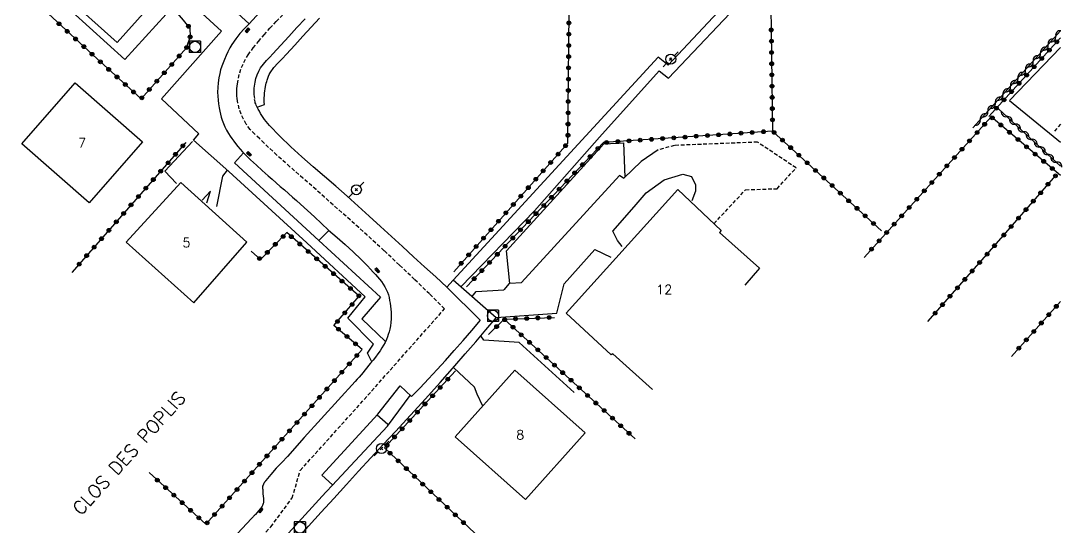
# Model space of a CAD drawing. Header units: millimetres. Extents: x 157999 to 159002, y 156999 to 158001.
# Drawn here: x 158861.1 to 159000.3, y 157093.4 to 157161 of the extents above; entities that cross this region are included whole.
import ezdxf
from ezdxf.enums import TextEntityAlignment as Align

# ---------------------------------------------------------------- set-up
doc = ezdxf.new("R2010")
doc.units = ezdxf.units.MM
doc.linetypes.add('DASHED', pattern=[0.75, 0.5, -0.25])
doc.layers.get('0').update_dxf_attribs({"linetype": 'CONTINUOUS'})
for name, color, linetype in [('W0001', 6, 'DASHED'), ('W0006', 2, 'CONTINUOUS'), ('W0008', 7, 'CONTINUOUS'), ('W0014', 7, 'CONTINUOUS'), ('W0017', 7, 'CONTINUOUS'), ('W0101', 7, 'CONTINUOUS'), ('W0112', 1, 'DASHED'), ('W0310', 3, 'CONTINUOUS'), ('W0323', 7, 'CONTINUOUS'), ('W0333', 7, 'CONTINUOUS'), ('W0401', 7, 'CONTINUOUS'), ('W0420', 7, 'CONTINUOUS'), ('W0473', 7, 'CONTINUOUS'), ('W0989', 7, 'CONTINUOUS'), ('W0991', 7, 'CONTINUOUS')]:
    doc.layers.add(name, color=color, linetype=linetype)
doc.styles.get("Standard").update_dxf_attribs({"font": 'romans.shx', "width": 0.85})

# ---------------------------------------------------------------- blocks, each defined once
blk = doc.blocks.new('T401')
for p, q in [((-0.3, 0.3), (0, 0.3)), ((-0.3, -0.25), (-0.3, 0.3)), ((-0.3, 0.15), (0, 0.15)), ((-0.3, 0), (0, 0)), ((0, 0.3), (0, -0.25)), ((-0.3, -0.15), (0, -0.15)), ((-0.3, -0.25), (-0.3, -0.3)), ((-0.3, -0.3), (0, -0.3)), ((0, -0.3), (0, -0.25))]:
    blk.add_line(p, q)
blk = doc.blocks.new('T420')
for p, q in [((0.75, 0.75), (-0.75, 0.75)), ((-0.75, 0.75), (-0.75, -0.75)), ((0.75, 0.75), (0.75, -0.75)), ((0.75, -0.75), (-0.75, -0.75))]:
    blk.add_line(p, q)
blk.add_ellipse((0, 0), major_axis=(-0.53, 0.53), ratio=1, start_param=3.926991, end_param=10.210176)
blk = doc.blocks.new('T473')
for p, q in [((-0.166667, 0.166667), (0.166667, -0.166667)), ((-0.166667, -0.166667), (0.166667, 0.166667)), ((0.500001, 0.500001), (1.000002, 1.000002)), ((-1.000002, -1.000002), (-0.500001, -0.500001))]:
    blk.add_line(p, q)
blk.add_ellipse((0, 0), major_axis=(0.471405, 0.471405), ratio=1, start_param=5.4977871438, end_param=11.780972451)
blk = doc.blocks.new('t310o')
at = {"color": 0, "linetype": 'Continuous'}
for centre, start, end in [((-0.5, 0.38), 216.8699, 323.1304), ((0.5, -0.37), 36.8699, 143.1303)]:
    blk.add_arc(centre, 0.625, start, end, dxfattribs=at)
blk = doc.blocks.new('t323o')
at = {"color": 0, "linetype": 'Continuous'}
for radius in [0.25, 0.15]:
    blk.add_circle((0, 0), radius, dxfattribs=at)

msp = doc.modelspace()

# ---------------------------------------------------------------- linework, layer by layer
at = {"layer": 'W0001'}
for points in [[(158877.6, 157075.03), (158894.48, 157093.43), (158897.34, 157097.27), (158898.42, 157100.95), (158906.46, 157109.86), (158917.7, 157122.53), (158915.7, 157124.5), (158913.69, 157126.44), (158911.66, 157128.37), (158909.62, 157130.28), (158908.49, 157131.32), (158907.36, 157132.34), (158906.23, 157133.36), (158905.09, 157134.38), (158903.95, 157135.39), (158902.8, 157136.4), (158901.66, 157137.41), (158900.53, 157138.43), (158898.78, 157139.97), (158897.02, 157141.5), (158895.28, 157143.05), (158893.58, 157144.65), (158892.96, 157145.25), (158892.33, 157145.84), (158891.73, 157146.48), (158891.21, 157147.18), (158890.83, 157147.84), (158890.52, 157148.53), (158890.27, 157149.24), (158890.08, 157149.98), (158890.02, 157150.3), (158889.98, 157150.62), (158889.95, 157150.95), (158889.94, 157151.27), (158889.95, 157151.6), (158889.96, 157151.92), (158889.99, 157152.24), (158890.03, 157152.57), (158890.15, 157153.3), (158890.33, 157154.03), (158890.57, 157154.74), (158890.87, 157155.43), (158891.44, 157156.42), (158892.12, 157157.35), (158892.84, 157158.23), (158893.58, 157159.1), (158894.37, 157160), (158895.2, 157160.88), (158896.05, 157161.74)], [(159000, 157147.18), (158999.19, 157146.26)]]:
    msp.add_lwpolyline(points, dxfattribs=at)
at = {"layer": 'W0006'}
for points in [[(158926.4, 157125.9), (158925.96, 157130.28), (158938.99, 157144.54), (158941.63, 157144.67)], [(158941.82, 157140.11), (158941.63, 157144.67)]]:
    msp.add_lwpolyline(points, dxfattribs=at)
at = {"layer": 'W0008'}
for points in [[(158901.15, 157171), (158900.89, 157170.72), (158900.63, 157170.43), (158900.37, 157170.15), (158900.11, 157169.87), (158899.84, 157169.59), (158899.58, 157169.31), (158899.32, 157169.03), (158899.06, 157168.75), (158897.2, 157166.7), (158895.33, 157164.65), (158893.46, 157162.6), (158891.59, 157160.56)], [(159000, 157157.42), (158993.15, 157150.32)], [(158917.99, 157125.42), (158916.51, 157126.77), (158915.03, 157128.12), (158913.55, 157129.48), (158912.08, 157130.83), (158910.6, 157132.18), (158909.12, 157133.53), (158907.64, 157134.89), (158906.16, 157136.23), (158904.67, 157137.57), (158903.16, 157138.88), (158901.64, 157140.19), (158900.12, 157141.5), (158898.62, 157142.82), (158897.14, 157144.17), (158895.69, 157145.57), (158894.29, 157147.01), (158894.07, 157147.26), (158893.86, 157147.52), (158893.66, 157147.78), (158893.46, 157148.05), (158893.28, 157148.33), (158893.11, 157148.61), (158892.95, 157148.9), (158892.8, 157149.19), (158892.71, 157149.36), (158892.61, 157149.53), (158892.53, 157149.7), (158892.46, 157149.88), (158892.41, 157150.03), (158892.37, 157150.17), (158892.34, 157150.32), (158892.32, 157150.48)], [(158993.15, 157150.32), (159000, 157144.78)], [(158902.21, 157133.01), (158903.33, 157132.06), (158904.42, 157131.1), (158905.5, 157130.11), (158906.56, 157129.1), (158906.98, 157128.68), (158907.38, 157128.26), (158907.78, 157127.83), (158908.17, 157127.4), (158908.46, 157127.1), (158908.74, 157126.8), (158909.02, 157126.49), (158909.28, 157126.16), (158909.51, 157125.82), (158909.72, 157125.47), (158909.91, 157125.1), (158910.08, 157124.73), (158910.2, 157124.37), (158910.29, 157124.01), (158910.36, 157123.65), (158910.42, 157123.28), (158910.48, 157122.88), (158910.53, 157122.47), (158910.57, 157122.06), (158910.58, 157121.65), (158910.56, 157121.18), (158910.52, 157120.71), (158910.46, 157120.25), (158910.37, 157119.79), (158910.29, 157119.44), (158910.18, 157119.1), (158910.06, 157118.76), (158909.93, 157118.43), (158909.75, 157118.04), (158909.54, 157117.66), (158909.32, 157117.29), (158909.09, 157116.93), (158908.79, 157116.5), (158908.48, 157116.08), (158908.15, 157115.66), (158907.81, 157115.26), (158907.55, 157114.95), (158907.3, 157114.64), (158907.05, 157114.34), (158906.8, 157114.03), (158906.54, 157113.72), (158906.29, 157113.41), (158906.02, 157113.11), (158905.76, 157112.81)], [(158905.76, 157112.81), (158903.49, 157110.32), (158901.22, 157107.82), (158898.96, 157105.32), (158896.7, 157102.82), (158895.97, 157102.02), (158895.22, 157101.23), (158894.49, 157100.42), (158893.81, 157099.58), (158893.8, 157099.58), (158893.79, 157099.57), (158893.79, 157099.56), (158893.78, 157099.55), (158893.78, 157099.54), (158893.77, 157099.54), (158893.77, 157099.53), (158893.76, 157099.52), (158893.74, 157099.48), (158893.71, 157099.45), (158893.68, 157099.41), (158893.66, 157099.38), (158893.63, 157099.34), (158893.61, 157099.31), (158893.58, 157099.27), (158893.56, 157099.23), (158893.5, 157099.1), (158893.44, 157098.98), (158893.39, 157098.84), (158893.36, 157098.7), (158893.36, 157098.66), (158893.36, 157098.61), (158893.37, 157098.57), (158893.38, 157098.53), (158893.39, 157098.49), (158893.4, 157098.45), (158893.4, 157098.41), (158893.41, 157098.37), (158893.42, 157098.29), (158893.42, 157098.21), (158893.42, 157098.13), (158893.42, 157098.05), (158893.42, 157097.97), (158893.43, 157097.89), (158893.43, 157097.81), (158893.43, 157097.72), (158893.44, 157097.63), (158893.46, 157097.53), (158893.47, 157097.43), (158893.49, 157097.34), (158893.5, 157097.24), (158893.51, 157097.15), (158893.52, 157097.05), (158893.52, 157096.95), (158893.52, 157096.84), (158893.52, 157096.74), (158893.5, 157096.63), (158893.48, 157096.53), (158893.43, 157096.4), (158893.38, 157096.28), (158893.31, 157096.16), (158893.24, 157096.04), (158893.05, 157095.78), (158892.85, 157095.54), (158892.63, 157095.3), (158892.42, 157095.07), (158892.36, 157095), (158892.3, 157094.93), (158892.23, 157094.86), (158892.17, 157094.8), (158892.11, 157094.73), (158892.04, 157094.67), (158891.98, 157094.6), (158891.92, 157094.53), (158889.42, 157091.85)], [(158908.8, 157108.47), (158911.78, 157112.24)], [(158911.78, 157112.24), (158913.27, 157110.8)], [(158901.3, 157100.33), (158908.8, 157108.47)], [(158902.74, 157099.01), (158901.3, 157100.33)]]:
    msp.add_lwpolyline(points, dxfattribs=at)
at = {"layer": 'W0014'}
for points in [[(158962.44, 157171), (158960.82, 157169.23), (158947.57, 157155.06), (158946.22, 157156.14), (158933, 157141.73), (158924.99, 157133.03), (158918.86, 157126.35), (158917.99, 157125.42)], [(158919.88, 157125.45), (158929.71, 157135.62), (158938.39, 157145.42), (158946.37, 157154.31), (158947.63, 157153.31), (158958.25, 157164.57), (158964.16, 157171)], [(158892.34, 157150.59), (158892.31, 157150.87), (158892.28, 157151.14), (158892.26, 157151.41), (158892.26, 157151.69), (158892.27, 157151.97), (158892.3, 157152.24), (158892.33, 157152.51), (158892.38, 157152.79), (158892.5, 157153.28), (158892.67, 157153.77), (158892.88, 157154.24), (158893.12, 157154.69), (158893.49, 157155.2), (158893.91, 157155.66), (158894.35, 157156.1), (158894.77, 157156.55), (158895.83, 157157.72), (158896.9, 157158.9), (158897.97, 157160.07), (158899.05, 157161.24)], [(158893.63, 157149.81), (158893.61, 157150.11), (158893.61, 157150.41), (158893.61, 157150.71), (158893.62, 157151.01), (158893.64, 157151.32), (158893.67, 157151.62), (158893.71, 157151.91), (158893.76, 157152.21), (158893.8, 157152.43), (158893.87, 157152.65), (158893.94, 157152.86), (158894.01, 157153.07), (158894.09, 157153.32), (158894.17, 157153.57), (158894.27, 157153.81), (158894.4, 157154.05), (158894.88, 157154.72), (158895.43, 157155.33), (158896.01, 157155.92), (158896.57, 157156.51), (158897.67, 157157.72), (158898.77, 157158.93), (158899.88, 157160.13), (158900.99, 157161.33)], [(158907.97, 157115.44), (158907.39, 157116.58), (158908.19, 157117.82), (158904.76, 157121.27), (158907.1, 157124.14), (158899.3, 157131.34), (158888.86, 157140.86), (158884.17, 157145.04), (158884.88, 157145.87), (158879.9, 157150.57), (158887.89, 157159.61)], [(158891.58, 157160.59), (158890.95, 157159.95), (158890.35, 157159.28), (158889.8, 157158.57), (158889.28, 157157.83), (158888.99, 157157.35), (158888.74, 157156.85), (158888.5, 157156.34), (158888.28, 157155.82), (158888.1, 157155.37), (158887.92, 157154.91), (158887.77, 157154.44), (158887.65, 157153.96), (158887.53, 157153.34), (158887.45, 157152.71), (158887.4, 157152.09), (158887.38, 157151.46), (158887.39, 157150.92), (158887.43, 157150.39), (158887.49, 157149.87), (158887.57, 157149.34), (158887.65, 157148.93), (158887.74, 157148.52), (158887.85, 157148.12), (158887.98, 157147.73), (158888.16, 157147.27), (158888.36, 157146.82), (158888.57, 157146.38), (158888.81, 157145.95), (158889.03, 157145.59), (158889.27, 157145.25), (158889.53, 157144.91), (158889.78, 157144.58), (158890.08, 157144.21), (158890.38, 157143.85), (158890.69, 157143.5), (158891.01, 157143.16), (158891.76, 157142.41), (158892.55, 157141.7), (158893.34, 157140.99), (158894.13, 157140.29), (158894.67, 157139.81), (158895.21, 157139.33), (158895.75, 157138.86), (158896.3, 157138.39), (158896.84, 157137.92), (158897.38, 157137.45), (158897.92, 157136.97), (158898.46, 157136.49), (158899.4, 157135.64), (158900.33, 157134.78), (158901.26, 157133.91), (158902.18, 157133.04)], [(158892.65, 157149.45), (158893.65, 157149.81)], [(158902.24, 157132.98), (158900.88, 157131.64), (158889.61, 157141.99), (158890.83, 157143.34)], [(158900.88, 157131.64), (158909.12, 157124.08), (158906.63, 157121.2), (158909.81, 157118.17)], [(158924.6, 157121.33), (158918.86, 157126.35)], [(158922.45, 157121), (158917.99, 157125.42)], [(158911.14, 157106.16), (158913.15, 157108.32), (158915.13, 157110.5), (158917.1, 157112.7), (158919.07, 157114.9), (158920.47, 157116.49), (158921.86, 157118.09), (158923.23, 157119.7), (158924.6, 157121.33)], [(158913.27, 157110.8), (158914.43, 157111.99), (158915.57, 157113.19), (158916.7, 157114.41), (158917.82, 157115.63), (158919, 157116.96), (158920.18, 157118.29), (158921.33, 157119.64), (158922.48, 157121)], [(158910.05, 157106.87), (158913.11, 157110.95)], [(158910.05, 157106.87), (158902.68, 157098.94)], [(158897.85, 157091.61), (158899.53, 157093.48), (158901.21, 157095.35), (158902.89, 157097.21), (158904.58, 157099.07), (158906.21, 157100.85), (158907.85, 157102.62), (158909.49, 157104.39), (158911.14, 157106.16)], [(158894.57, 157090.09), (158899.08, 157095.03), (158900, 157096.03), (158900.91, 157097.02), (158901.83, 157098.02), (158902.75, 157099.02)]]:
    msp.add_lwpolyline(points, dxfattribs=at)
at = {"layer": 'W0017'}
for points in [[(158891.57, 157160.57), (158883.84, 157167.71)], [(158887.89, 157159.61), (158883.75, 157163.37), (158881.88, 157163.37), (158874.99, 157155.83), (158865.52, 157164.4)], [(158881.88, 157139.24), (158880.31, 157140.9), (158884.02, 157144.87)], [(158946.23, 157143.73), (158943.98, 157142.18), (158941.65, 157139.95)], [(158888.66, 157141.04), (158888.05, 157140.22), (158887.23, 157136.18)], [(158941.08, 157140.3), (158927.97, 157126.05)], [(158941.41, 157130.86), (158940.78, 157131.62), (158940.16, 157132.89), (158943.03, 157136.15), (158944.64, 157138.02), (158947.04, 157139.72), (158949.52, 157140.49), (158950.7, 157140.2), (158951.24, 157139.09), (158951.22, 157138.22), (158950.72, 157136.95)], [(158941.66, 157139.92), (158941.08, 157140.33)], [(158885.94, 157136.66), (158886.43, 157138.22), (158885.31, 157137.04)], [(158924.57, 157121.36), (158932.68, 157121.95), (158933.69, 157125.86), (158937.79, 157130.43), (158939.92, 157129.42)], [(158921.89, 157124.83), (158921.33, 157124.18)], [(158925.63, 157125.03), (158921.9, 157124.8)], [(158926.34, 157125.89), (158925.6, 157125.06)], [(158927.97, 157125.99), (158926.4, 157125.9)], [(158935.03, 157111.33), (158927.66, 157118.01), (158922.94, 157118.33), (158922.54, 157118.92)], [(158922.8, 157109.54), (158922.04, 157111.12), (158921.71, 157112.05), (158918.89, 157114.7)]]:
    msp.add_lwpolyline(points, dxfattribs=at)
at = {"layer": 'W0101'}
for points in [[(158883.27, 157168.49), (158873.94, 157158.09), (158866.79, 157164.52), (158872.86, 157171)], [(158945.48, 157111.73), (158940.16, 157116.49), (158939.94, 157116.36), (158933.92, 157121.94), (158948.85, 157138.43), (158954.65, 157132.97), (158954.44, 157132.72), (158959.76, 157127.95), (158957.82, 157125.66)]]:
    msp.add_lwpolyline(points, dxfattribs=at)
for points in [[(158877.33, 157144.8), (158870.22, 157136.68), (158861.22, 157144.56), (158868.33, 157152.68), (158877.33, 157144.8)], [(158891.26, 157131.44), (158882.47, 157139.39), (158875.17, 157131.43), (158884.19, 157123.32)], [(158936.46, 157105.98), (158927.1, 157114.35), (158919.13, 157105.43), (158928.49, 157097.06)]]:
    msp.add_lwpolyline(points, close=True, dxfattribs=at)
at = {"layer": 'W0112'}
msp.add_lwpolyline([(158953.68, 157133.88), (158957.91, 157138.42), (158962.11, 157138.56), (158964.66, 157141.34), (158959.5, 157144.77), (158948.4, 157144.33), (158946.26, 157143.74)], dxfattribs=at)
at = {"layer": 'W0310'}
for points in [[(159000, 157159.65), (158988.26, 157146.69)], [(158991.7, 157149.2), (159000, 157141.58)]]:
    msp.add_lwpolyline(points, dxfattribs=at)
at = {"layer": 'W0323'}
for points in [[(158859.68, 157171), (158857.55, 157168.59), (158870.71, 157156.41), (158877.14, 157150.56), (158883.23, 157157.37), (158883.74, 157158.91), (158883.69, 157159.97), (158882.83, 157161.08), (158881.5, 157162.6)], [(158918.93, 157127.47), (158934.17, 157144.65), (158934.37, 157166.69), (158958.82, 157168.54), (158961.08, 157171)], [(158965.47, 157171), (158961.26, 157166.21), (158961.52, 157146.25)], [(158990.4, 157148.21), (158990.43, 157148.21), (159000, 157158.71)], [(159000, 157140.3), (158990.73, 157148.14), (158973.74, 157129.37)], [(158976.07, 157132.93), (158961.52, 157146.25), (158938.92, 157144.71), (158920.61, 157125.45)], [(158883.13, 157144.73), (158867.9, 157127.37)], [(158991.42, 157131.23), (158999.36, 157140.34)], [(158906.7, 157117.09), (158902.92, 157120.3), (158906.29, 157124.21), (158896.62, 157132.69), (158893.09, 157129.11), (158891.85, 157130.23)], [(158982.24, 157120.82), (158991.42, 157131.23)], [(158993.42, 157116.15), (159000, 157123.5)], [(158923.58, 157119.09), (158925.67, 157121.13), (158943.17, 157105.14)], [(158925.67, 157121.13), (158932.37, 157121.38)], [(158878.21, 157100.66), (158885.81, 157093.76), (158906.7, 157117.09)], [(158928.2, 157086.45), (158909.67, 157103.94), (158919.15, 157114.22)]]:
    msp.add_lwpolyline(points, dxfattribs=at)
at = {"layer": 'W0333'}
msp.add_lwpolyline([(158910.13, 157107.08), (158908.67, 157108.33)], dxfattribs=at)

# ---------------------------------------------------------------- block references
at = {"layer": 'W0310'}
for p, rotation in [((158999.34, 157158.92), 227.8236556895195), ((158998.33, 157157.81), 227.8236556895195), ((158997.32, 157156.7), 227.8236556895195), ((158995.31, 157154.47), 227.8236556895195), ((158996.32, 157155.58), 227.8236556895195), ((158994.3, 157153.36), 227.8236556895195), ((158993.3, 157152.25), 227.8236556895195), ((158992.29, 157151.14), 227.8236556895195), ((158990.27, 157148.91), 227.8236556895195), ((158991.28, 157150.03), 227.8236556895195), ((158989.27, 157147.8), 227.8236556895195), ((158992.8, 157148.18), 317.4386751003297), ((158993.91, 157147.17), 317.4386751003297), ((158995.01, 157146.15), 317.4386751003297), ((158996.12, 157145.14), 317.4386751003297), ((158997.22, 157144.13), 317.4386751003297), ((158998.33, 157143.11), 317.4386751003297), ((158999.43, 157142.1), 317.4386751003297)]:
    msp.add_blockref('t310o', p, dxfattribs=dict(at, rotation=rotation))
at = {"layer": 'W0323'}
for p, rotation in [((158866.19, 157160.58), 317.2203037236121), ((158934.31, 157160.69), 89.48324334210724), ((158867.29, 157159.57), 317.2203037236121), ((158883.48, 157160.24), 127.8042726969678), ((158961.34, 157159.75), 270.7470281061977), ((158868.4, 157158.55), 317.2203037236121), ((158883.71, 157158.82), 71.4650992445956), ((158934.3, 157159.19), 89.48324334210724), ((158961.36, 157158.25), 270.7470281061977), ((158999.5, 157158.17), 47.65617956857524), ((158869.5, 157157.53), 317.2203037236121), ((158870.6, 157156.51), 317.2203037236121), ((158883.24, 157157.4), 71.4650992445956), ((158934.29, 157157.69), 89.48324334210724), ((158961.38, 157156.75), 270.7470281061977), ((158998.49, 157157.06), 47.65617956857524), ((158871.71, 157155.5), 317.750308805638), ((158881.25, 157155.15), 48.19338681534127), ((158882.25, 157156.27), 48.19338681534127), ((158934.27, 157156.19), 89.48324334210724), ((158961.4, 157155.25), 270.7470281061977), ((158997.48, 157155.95), 47.65617956857524), ((158872.82, 157154.49), 317.750308805638), ((158880.25, 157154.04), 48.19338681534127), ((158934.26, 157154.69), 89.48324334210724), ((158961.42, 157153.75), 270.7470281061977), ((158995.46, 157153.73), 47.65617956857524), ((158996.47, 157154.84), 47.65617956857524), ((158873.93, 157153.48), 317.750308805638), ((158875.04, 157152.47), 317.750308805638), ((158879.25, 157152.92), 48.19338681534127), ((158934.24, 157153.19), 89.48324334210724), ((158994.45, 157152.63), 47.65617956857524), ((158876.15, 157151.47), 317.750308805638), ((158878.25, 157151.8), 48.19338681534127), ((158934.23, 157151.69), 89.48324334210724), ((158961.44, 157152.25), 270.7470281061977), ((158993.44, 157151.52), 47.65617956857524), ((158877.25, 157150.68), 48.19338681534127), ((158934.22, 157150.19), 89.48324334210724), ((158961.46, 157150.75), 270.7470281061977), ((158992.43, 157150.41), 47.65617956857524), ((158934.2, 157148.69), 89.48324334210724), ((158961.48, 157149.25), 270.7470281061977), ((158990.87, 157148.02), 139.7866216857782), ((158991.42, 157149.3), 47.65617956857524), ((158934.19, 157147.19), 89.48324334210724), ((158961.5, 157147.75), 270.7470281061977), ((158989.85, 157147.16), 227.8362674846815), ((158992.01, 157147.06), 139.7866216857782), ((158934.18, 157145.69), 89.48324334210724), ((158948.32, 157145.35), 183.9086292543043), ((158949.82, 157145.45), 183.9086292543043), ((158951.32, 157145.56), 183.9086292543043), ((158952.81, 157145.66), 183.9086292543043), ((158954.31, 157145.76), 183.9086292543043), ((158955.81, 157145.86), 183.9086292543043), ((158957.3, 157145.97), 183.9086292543043), ((158958.8, 157146.07), 183.9086292543043), ((158960.3, 157146.17), 183.9086292543043), ((158961.72, 157146.07), 137.5269870466297), ((158988.84, 157146.05), 227.8362674846815), ((158993.16, 157146.09), 139.7866216857782), ((158882.74, 157144.28), 228.7377985119188), ((158933.86, 157144.3), 48.41110318350564), ((158938.18, 157143.93), 226.458287640179), ((158939.35, 157144.74), 183.9086292543043), ((158940.84, 157144.84), 183.9086292543043), ((158942.34, 157144.94), 183.9086292543043), ((158943.83, 157145.04), 183.9086292543043), ((158945.33, 157145.15), 183.9086292543043), ((158946.83, 157145.25), 183.9086292543043), ((158962.83, 157145.05), 137.5269870466297), ((158963.93, 157144.04), 137.5269870466297), ((158986.83, 157143.83), 227.8362674846815), ((158987.83, 157144.94), 227.8362674846815), ((158994.31, 157145.12), 139.7866216857782), ((158995.45, 157144.15), 139.7866216857782), ((158881.75, 157143.15), 228.7377985119188), ((158932.86, 157143.18), 48.41110318350564), ((158937.15, 157142.84), 226.458287640179), ((158965.04, 157143.03), 137.5269870466297), ((158985.82, 157142.71), 227.8362674846815), ((158996.6, 157143.18), 139.7866216857782), ((158880.76, 157142.02), 228.7377985119188), ((158931.87, 157142.06), 48.41110318350564), ((158936.11, 157141.76), 226.458287640179), ((158966.15, 157142.02), 137.5269870466297), ((158984.81, 157141.6), 227.8362674846815), ((158997.74, 157142.21), 139.7866216857782), ((158998.89, 157141.25), 139.7866216857782), ((158878.78, 157139.77), 228.7377985119188), ((158879.77, 157140.9), 228.7377985119188), ((158929.88, 157139.82), 48.41110318350564), ((158930.87, 157140.94), 48.41110318350564), ((158935.08, 157140.67), 226.458287640179), ((158967.25, 157141), 137.5269870466297), ((158968.36, 157139.99), 137.5269870466297), ((158983.8, 157140.49), 227.8362674846815), ((158999.31, 157140.28), 48.90784687853316), ((158877.79, 157138.64), 228.7377985119188), ((158928.88, 157138.69), 48.41110318350564), ((158933.01, 157138.5), 226.458287640179), ((158934.05, 157139.58), 226.458287640179), ((158969.47, 157138.98), 137.5269870466297), ((158981.79, 157138.27), 227.8362674846815), ((158982.8, 157139.38), 227.8362674846815), ((158998.32, 157139.15), 48.90784687853316), ((158876.8, 157137.51), 228.7377985119188), ((158927.89, 157137.57), 48.41110318350564), ((158931.98, 157137.41), 226.458287640179), ((158970.57, 157137.96), 137.5269870466297), ((158971.68, 157136.95), 137.5269870466297), ((158980.78, 157137.15), 227.8362674846815), ((158996.35, 157136.89), 48.90784687853316), ((158997.34, 157138.02), 48.90784687853316), ((158875.81, 157136.39), 228.7377985119188), ((158926.89, 157136.45), 48.41110318350564), ((158930.95, 157136.32), 226.458287640179), ((158972.79, 157135.94), 137.5269870466297), ((158979.78, 157136.04), 227.8362674846815), ((158995.37, 157135.76), 48.90784687853316), ((158873.84, 157134.13), 228.7377985119188), ((158874.82, 157135.26), 228.7377985119188), ((158924.9, 157134.21), 48.41110318350564), ((158925.89, 157135.33), 48.41110318350564), ((158928.88, 157134.15), 226.458287640179), ((158929.91, 157135.23), 226.458287640179), ((158973.89, 157134.93), 137.5269870466297), ((158978.77, 157134.93), 227.8362674846815), ((158994.38, 157134.63), 48.90784687853316), ((158872.85, 157133), 228.7377985119188), ((158923.9, 157133.08), 48.41110318350564), ((158927.85, 157133.06), 226.458287640179), ((158975, 157133.91), 137.5269870466297), ((158976.76, 157132.71), 227.8362674846815), ((158977.76, 157133.82), 227.8362674846815), ((158993.39, 157133.5), 48.90784687853316), ((158871.86, 157131.88), 228.7377985119188), ((158896.13, 157132.19), 225.3392461183685), ((158897.23, 157132.15), 138.7755908433834), ((158922.91, 157131.96), 48.41110318350564), ((158926.81, 157131.97), 226.458287640179), ((158975.75, 157131.6), 227.8362674846815), ((158992.41, 157132.37), 48.90784687853316), ((158870.87, 157130.75), 228.7377985119188), ((158894.02, 157130.06), 225.3392461183685), ((158895.08, 157131.13), 225.3392461183685), ((158898.35, 157131.17), 138.7755908433834), ((158899.48, 157130.18), 138.7755908433834), ((158921.91, 157130.84), 48.41110318350564), ((158925.78, 157130.88), 226.458287640179), ((158974.74, 157130.48), 227.8362674846815), ((158991.17, 157130.95), 48.58703590705111), ((158868.89, 157128.49), 228.7377985119188), ((158869.88, 157129.62), 228.7377985119188), ((158892.96, 157129.23), 138.013295628952), ((158900.61, 157129.19), 138.7755908433834), ((158919.92, 157128.6), 48.41110318350564), ((158920.92, 157129.72), 48.41110318350564), ((158923.71, 157128.71), 226.458287640179), ((158924.75, 157129.8), 226.458287640179), ((158989.18, 157128.7), 48.58703590705111), ((158990.18, 157129.82), 48.58703590705111), ((158901.74, 157128.2), 138.7755908433834), ((158902.87, 157127.21), 138.7755908433834), ((158922.68, 157127.62), 226.458287640179), ((158988.19, 157127.57), 48.58703590705111), ((158903.99, 157126.22), 138.7755908433834), ((158921.65, 157126.54), 226.458287640179), ((158987.2, 157126.45), 48.58703590705111), ((158905.12, 157125.23), 138.7755908433834), ((158986.21, 157125.32), 48.58703590705111), ((158905.34, 157123.11), 49.28848783364187), ((158906.25, 157124.25), 138.7755908433834), ((158984.22, 157123.07), 48.58703590705111), ((158985.22, 157124.2), 48.58703590705111), ((158904.36, 157121.98), 49.28848783364187), ((158983.23, 157121.95), 48.58703590705111), ((158998.42, 157121.74), 48.14137978226137), ((158999.42, 157122.85), 48.14137978226137), ((158903.38, 157120.84), 49.28848783364187), ((158924.65, 157120.14), 44.16818247229689), ((158925.73, 157121.07), 317.5844983928536), ((158927.17, 157121.18), 2.172548716439102), ((158928.67, 157121.24), 2.172548716439102), ((158930.17, 157121.3), 2.172548716439102), ((158931.67, 157121.35), 2.172548716439102), ((158997.42, 157120.62), 48.14137978226137), ((158903.52, 157119.79), 139.625856005301), ((158904.66, 157118.82), 139.625856005301), ((158926.84, 157120.06), 317.5844983928536), ((158927.94, 157119.05), 317.5844983928536), ((158996.42, 157119.5), 48.14137978226137), ((158905.81, 157117.85), 139.625856005301), ((158929.05, 157118.04), 317.5844983928536), ((158995.42, 157118.38), 48.14137978226137), ((158905.98, 157116.28), 48.15392685688222), ((158930.16, 157117.03), 317.5844983928536), ((158931.27, 157116.01), 317.5844983928536), ((158994.42, 157117.27), 48.14137978226137), ((158904.98, 157115.17), 48.15392685688222), ((158932.37, 157115), 317.5844983928536), ((158903.98, 157114.05), 48.15392685688222), ((158933.48, 157113.99), 317.5844983928536), ((158901.98, 157111.81), 48.15392685688222), ((158902.98, 157112.93), 48.15392685688222), ((158917.12, 157112.02), 47.33604185889102), ((158918.13, 157113.12), 47.33604185889102), ((158934.59, 157112.98), 317.5844983928536), ((158935.7, 157111.97), 317.5844983928536), ((158900.98, 157110.7), 48.15392685688222), ((158916.1, 157110.91), 47.33604185889102), ((158936.8, 157110.96), 317.5844983928536), ((158899.98, 157109.58), 48.15392685688222), ((158915.08, 157109.81), 47.33604185889102), ((158937.91, 157109.94), 317.5844983928536), ((158898.98, 157108.46), 48.15392685688222), ((158913.05, 157107.6), 47.33604185889102), ((158914.07, 157108.71), 47.33604185889102), ((158939.02, 157108.93), 317.5844983928536), ((158940.13, 157107.92), 317.5844983928536), ((158896.97, 157106.23), 48.15392685688222), ((158897.98, 157107.34), 48.15392685688222), ((158912.03, 157106.5), 47.33604185889102), ((158941.23, 157106.91), 317.5844983928536), ((158895.97, 157105.11), 48.15392685688222), ((158911.02, 157105.4), 47.33604185889102), ((158942.34, 157105.9), 317.5844983928536), ((158894.97, 157103.99), 48.15392685688222), ((158910, 157104.29), 47.33604185889102), ((158893.97, 157102.87), 48.15392685688222), ((158910.41, 157103.24), 136.6486392823297), ((158911.5, 157102.21), 136.6486392823297), ((158891.97, 157100.64), 48.15392685688222), ((158892.97, 157101.76), 48.15392685688222), ((158912.59, 157101.18), 136.6486392823297), ((158879.32, 157099.65), 317.7577548439304), ((158890.97, 157099.52), 48.15392685688222), ((158913.68, 157100.15), 136.6486392823297), ((158880.43, 157098.64), 317.7577548439304), ((158889.97, 157098.4), 48.15392685688222), ((158914.77, 157099.12), 136.6486392823297), ((158915.86, 157098.09), 136.6486392823297), ((158881.54, 157097.64), 317.7577548439304), ((158882.65, 157096.63), 317.7577548439304), ((158888.97, 157097.29), 48.15392685688222), ((158916.95, 157097.06), 136.6486392823297), ((158883.76, 157095.62), 317.7577548439304), ((158887.97, 157096.17), 48.15392685688222), ((158918.04, 157096.03), 136.6486392823297), ((158884.87, 157094.61), 317.7577548439304), ((158885.97, 157093.94), 48.15392685688222), ((158886.97, 157095.05), 48.15392685688222), ((158919.13, 157095), 136.6486392823297), ((158920.22, 157093.97), 136.6486392823297)]:
    msp.add_blockref('t323o', p, dxfattribs=dict(at, rotation=rotation))
at = {"layer": 'W0401'}
for p, rotation in [((158891.26, 157159.81), 136.2627830182186), ((158891.46, 157143.1), 224.9771731661711), ((158908.6, 157127.54), 223.258697570996), ((158892.98, 157095.72), 140.6562338999376)]:
    msp.add_blockref('T401', p, dxfattribs=dict(at, rotation=rotation))
at = {"layer": 'W0420'}
for p in [(158884.34, 157157.49), (158884.35, 157157.49), (158924.16, 157121.59), (158898.37, 157093.32)]:
    msp.add_blockref('T420', p, dxfattribs=at)
at = {"layer": 'W0473'}
for p in [(158947.91, 157155.85), (158905.91, 157138.42), (158909.27, 157103.87)]:
    msp.add_blockref('T473', p, dxfattribs=at)

# ---------------------------------------------------------------- texts
at = {"layer": 'W0989'}
msp.add_text('CLOS DES POPLIS', height=1.75, rotation=48.0096, dxfattribs=at).set_placement((158869.13, 157094.84))
at = {"layer": 'W0991'}
for s, p in [('7', (158869.28, 157144.68)), ('5', (158883.22, 157131.36)), ('12', (158947.04, 157125.08)), ('8', (158927.8, 157105.71))]:
    msp.add_text(s, height=1.25, dxfattribs=at).set_placement(p, align=Align.MIDDLE_CENTER)

doc.saveas('drawing.dxf')
